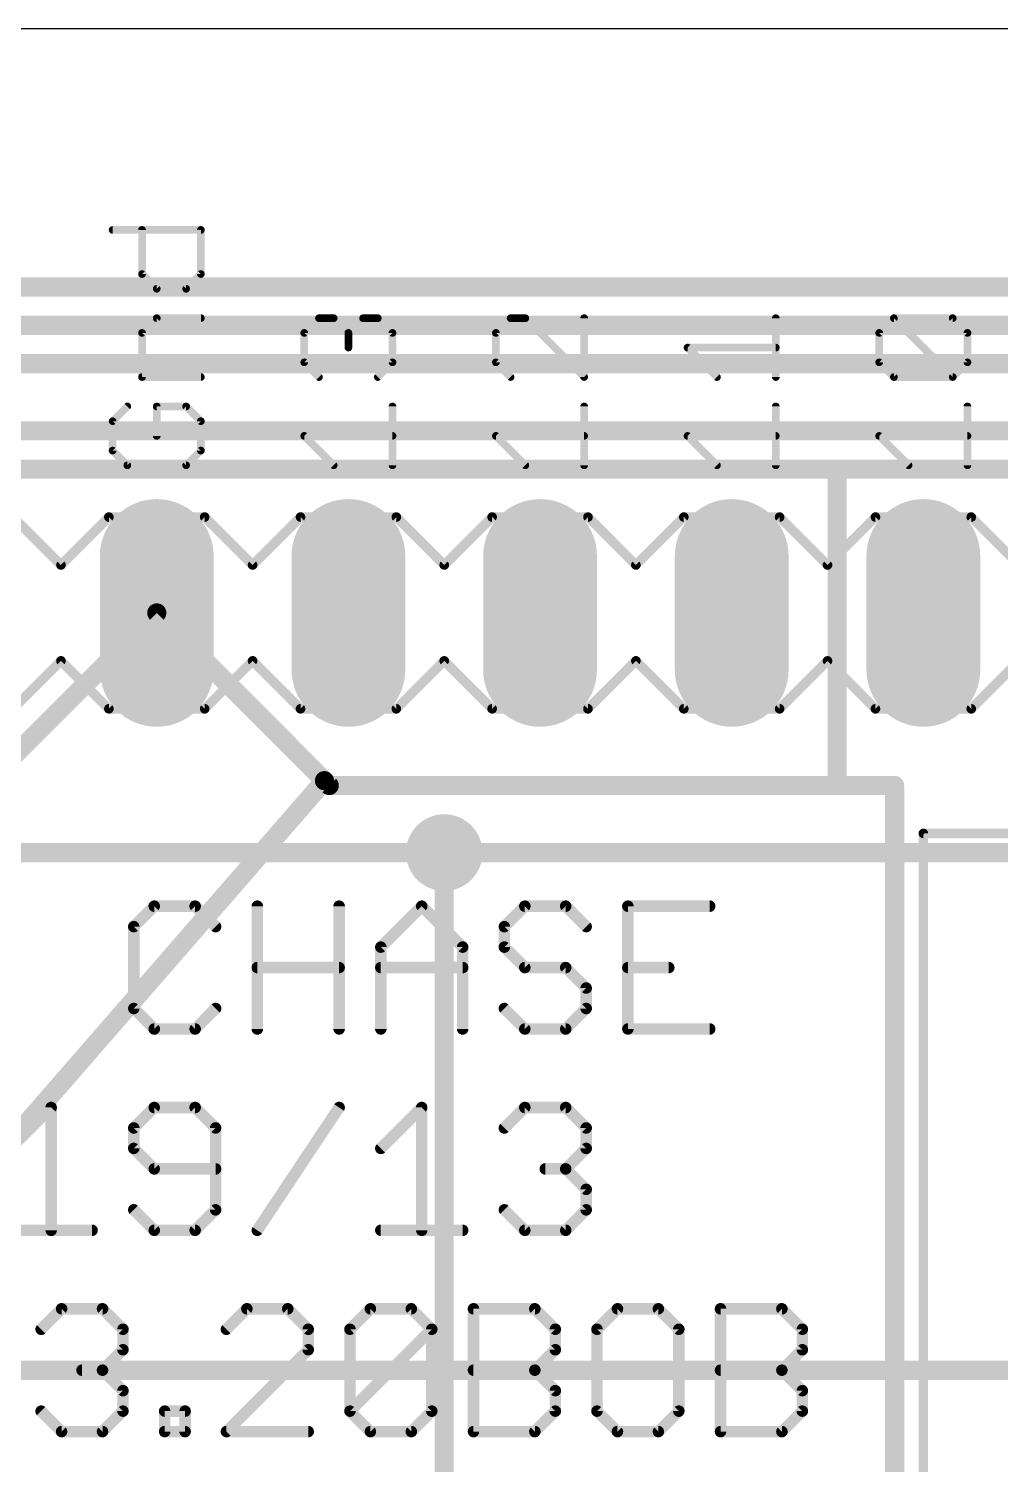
# Model space of a CAD drawing. Extents: x -5 to 102, y -1 to 61.
# Drawn here: x 24.97 to 37.85, y 42.32 to 61.33 of the extents above; entities that cross this region are included whole.
import ezdxf

# ---------------------------------------------------------------- set-up
doc = ezdxf.new("R2010")
doc.units = 0
for name, color, linetype in [('1', 22, 'CONTINUOUS'), ('16', 175, 'CONTINUOUS'), ('17', 82, 'CONTINUOUS'), ('18', 82, 'CONTINUOUS'), ('20', 7, 'CONTINUOUS'), ('21', 253, 'CONTINUOUS'), ('23', 7, 'CONTINUOUS'), ('51', 253, 'CONTINUOUS')]:
    doc.layers.add(name, color=color, linetype=linetype)

# ---------------------------------------------------------------- blocks, each defined once
blk = doc.blocks.new('RECT')
blk.add_solid([(-0.5, -0.5), (0.5, -0.5), (-0.5, 0.5), (0.5, 0.5)])
blk = doc.blocks.new('LONGP100')
at = {"const_width": 1}
blk.add_lwpolyline([(-0.5, 0), (0.5, 0)], dxfattribs=at)
at = {"const_width": 0.5}
for points in [[(-0.5, 0.25, 1), (-0.5, -0.25)], [(0.5, -0.25, 1), (0.5, 0.25)]]:
    blk.add_lwpolyline(points, format="xyb", dxfattribs=at)
blk = doc.blocks.new('ROUNDV')
at = {"const_width": 0.5}
blk.add_lwpolyline([(0, -0.25, 1), (0, 0.25, 1), (0, -0.25)], format="xyb", dxfattribs=at)

msp = doc.modelspace()

# ---------------------------------------------------------------- linework, layer by layer
at = {"layer": '1', "const_width": 0.254}
for points in [[(98.679, 57.912), (13.335, 57.912)], [(98.171, 57.404), (13.589, 57.404)], [(97.663, 56.896), (13.97, 56.896)], [(35.687, 55.499), (64.008, 55.499)], [(35.687, 51.308), (35.687, 55.499)], [(28.8925, 51.3715), (26.67, 53.594)], [(28.8925, 51.3715), (22.098, 43.561)], [(28.956, 51.308), (28.8925, 51.3715)], [(35.687, 51.308), (28.956, 51.308)], [(36.449, 51.308), (35.687, 51.308)], [(36.449, 37.084), (36.449, 51.308)], [(30.48, 50.419), (30.48, 34.798)]]:
    msp.add_lwpolyline(points, dxfattribs=at)
at = {"layer": '1', "const_width": 0.127}
for points in [[(35.687, 55.5625, 1), (35.687, 55.4355)], [(35.7505, 55.499, 1), (35.6235, 55.499)], [(26.7149, 53.6389, 1), (26.6251, 53.5491)], [(28.9374, 51.4164, 1), (28.8476, 51.3266)], [(28.9404, 51.3298, 1), (28.8446, 51.4132)], [(28.8476, 51.3266, 1), (28.9374, 51.4164)], [(28.956, 51.3715, 1), (28.956, 51.2445)], [(28.9111, 51.2631, 1), (29.0009, 51.3529)], [(35.687, 51.3715, 1), (35.687, 51.2445)], [(35.6235, 51.308, 1), (35.7505, 51.308)], [(35.687, 51.2445, 1), (35.687, 51.3715)], [(36.5125, 51.308, 1), (36.3855, 51.308)], [(36.449, 51.2445, 1), (36.449, 51.3715)], [(30.5435, 50.419, 1), (30.4165, 50.419)]]:
    msp.add_lwpolyline(points, format="xyb", dxfattribs=at)
at = {"layer": '16', "const_width": 0.254}
for points in [[(85.09, 56.007), (17.907, 56.007)], [(84.328, 55.499), (20.955, 55.499)], [(26.67, 53.594), (24.384, 51.308)], [(30.48, 50.419), (9.017, 50.419)], [(43.561, 50.419), (30.48, 50.419)], [(40.386, 43.561), (9.017, 43.561)]]:
    msp.add_lwpolyline(points, dxfattribs=at)
at = {"layer": '16', "const_width": 0.127}
for points in [[(26.7149, 53.5491, 1), (26.6251, 53.6389)], [(30.48, 50.4825, 1), (30.48, 50.3555)], [(30.48, 50.3555, 1), (30.48, 50.4825)]]:
    msp.add_lwpolyline(points, format="xyb", dxfattribs=at)
at = {"layer": '20'}
msp.add_line((98.1301, 61.3338), (2.7891, 61.3311), dxfattribs=at)
at = {"layer": '21'}
for points, const_width in [([(26.0848, 58.6682), (27.2542, 58.6682)], 0.1016), ([(26.4746, 58.0835), (26.4746, 58.6682)], 0.1016), ([(27.2542, 58.6682), (27.2542, 58.0835)], 0.1016), ([(26.6695, 57.8886), (26.4746, 58.0835)], 0.1016), ([(27.2542, 58.0835), (27.0593, 57.8886)], 0.1016), ([(27.0593, 57.8886), (26.6695, 57.8886)], 0.1016), ([(26.4746, 57.3039), (26.6695, 57.4988)], 0.1016), ([(26.6695, 57.4988), (27.2542, 57.4988)], 0.1016), ([(28.6248, 57.3039), (28.8197, 57.4988)], 0.1016), ([(28.8197, 57.4988), (29.0146, 57.4988)], 0.1016), ([(29.0146, 57.4988), (29.2095, 57.3039)], 0.1016), ([(29.2095, 57.3039), (29.4044, 57.4988)], 0.1016), ([(29.4044, 57.4988), (29.5993, 57.4988)], 0.1016), ([(29.5993, 57.4988), (29.7942, 57.3039)], 0.1016), ([(31.3597, 57.4988), (31.1648, 57.3039)], 0.1016), ([(31.5546, 57.4988), (31.3597, 57.4988)], 0.1016), ([(32.3342, 56.7192), (31.5546, 57.4988)], 0.1016), ([(32.3342, 57.4988), (32.3342, 56.7192)], 0.1016), ([(34.8742, 56.7192), (34.8742, 57.4988)], 0.1016), ([(36.2448, 57.3039), (36.4397, 57.4988)], 0.1016), ([(36.4397, 57.4988), (37.2193, 57.4988)], 0.1016), ([(37.2193, 56.7192), (36.4397, 57.4988)], 0.1016), ([(37.2193, 57.4988), (37.4142, 57.3039)], 0.1016), ([(26.4746, 56.7192), (26.4746, 57.3039)], 0.1016), ([(28.6248, 56.9141), (28.6248, 57.3039)], 0.1016), ([(29.2095, 57.3039), (29.2095, 57.109)], 0.1016), ([(29.7942, 57.3039), (29.7942, 56.9141)], 0.1016), ([(31.1648, 57.3039), (31.1648, 56.9141)], 0.1016), ([(36.2448, 56.9141), (36.2448, 57.3039)], 0.1016), ([(37.4142, 57.3039), (37.4142, 56.9141)], 0.1016), ([(34.0946, 56.7192), (33.7048, 57.109)], 0.1016), ([(33.7048, 57.109), (34.8742, 57.109)], 0.1016), ([(28.8197, 56.7192), (28.6248, 56.9141)], 0.1016), ([(29.7942, 56.9141), (29.5993, 56.7192)], 0.1016), ([(31.1648, 56.9141), (31.3597, 56.7192)], 0.1016), ([(36.4397, 56.7192), (36.2448, 56.9141)], 0.1016), ([(37.4142, 56.9141), (37.2193, 56.7192)], 0.1016), ([(27.2542, 56.7192), (26.4746, 56.7192)], 0.1016), ([(37.2193, 56.7192), (36.4397, 56.7192)], 0.1016), ([(26.2797, 56.3294), (26.0848, 56.1345)], 0.1016), ([(27.0593, 56.3294), (26.6695, 56.3294)], 0.1016), ([(26.6695, 56.3294), (26.6695, 55.9396)], 0.1016), ([(27.2542, 56.1345), (27.0593, 56.3294)], 0.1016), ([(29.7942, 55.5498), (29.7942, 56.3294)], 0.1016), ([(32.3342, 55.5498), (32.3342, 56.3294)], 0.1016), ([(34.8742, 55.5498), (34.8742, 56.3294)], 0.1016), ([(37.4142, 55.5498), (37.4142, 56.3294)], 0.1016), ([(26.0848, 56.1345), (26.0848, 55.7447)], 0.1016), ([(27.2542, 55.7447), (27.2542, 56.1345)], 0.1016), ([(29.0146, 55.5498), (28.6248, 55.9396)], 0.1016), ([(28.6248, 55.9396), (29.7942, 55.9396)], 0.1016), ([(31.5546, 55.5498), (31.1648, 55.9396)], 0.1016), ([(31.1648, 55.9396), (32.3342, 55.9396)], 0.1016), ([(34.0946, 55.5498), (33.7048, 55.9396)], 0.1016), ([(33.7048, 55.9396), (34.8742, 55.9396)], 0.1016), ([(36.6346, 55.5498), (36.2448, 55.9396)], 0.1016), ([(36.2448, 55.9396), (37.4142, 55.9396)], 0.1016), ([(26.0848, 55.7447), (26.2797, 55.5498)], 0.1016), ([(27.0593, 55.5498), (27.2542, 55.7447)], 0.1016), ([(26.2797, 55.5498), (27.0593, 55.5498)], 0.1016), ([(24.765, 54.864), (25.4, 54.229)], 0.127), ([(25.4, 54.229), (26.035, 54.864)], 0.127), ([(26.035, 54.864), (27.305, 54.864)], 0.127), ([(27.305, 54.864), (27.94, 54.229)], 0.127), ([(27.94, 54.229), (28.575, 54.864)], 0.127), ([(28.575, 54.864), (29.845, 54.864)], 0.127), ([(29.845, 54.864), (30.48, 54.229)], 0.127), ([(30.48, 54.229), (31.115, 54.864)], 0.127), ([(31.115, 54.864), (32.385, 54.864)], 0.127), ([(32.385, 54.864), (33.02, 54.229)], 0.127), ([(33.02, 54.229), (33.655, 54.864)], 0.127), ([(33.655, 54.864), (34.925, 54.864)], 0.127), ([(34.925, 54.864), (35.56, 54.229)], 0.127), ([(35.56, 54.229), (36.195, 54.864)], 0.127), ([(36.195, 54.864), (37.465, 54.864)], 0.127), ([(37.465, 54.864), (38.1, 54.229)], 0.127), ([(25.4, 52.959), (24.765, 52.324)], 0.127), ([(26.035, 52.324), (25.4, 52.959)], 0.127), ([(27.94, 52.959), (27.305, 52.324)], 0.127), ([(28.575, 52.324), (27.94, 52.959)], 0.127), ([(30.48, 52.959), (29.845, 52.324)], 0.127), ([(31.115, 52.324), (30.48, 52.959)], 0.127), ([(33.02, 52.959), (32.385, 52.324)], 0.127), ([(33.655, 52.324), (33.02, 52.959)], 0.127), ([(35.56, 52.959), (34.925, 52.324)], 0.127), ([(36.195, 52.324), (35.56, 52.959)], 0.127), ([(38.1, 52.959), (37.465, 52.324)], 0.127), ([(27.305, 52.324), (26.035, 52.324)], 0.127), ([(29.845, 52.324), (28.575, 52.324)], 0.127), ([(32.385, 52.324), (31.115, 52.324)], 0.127), ([(34.925, 52.324), (33.655, 52.324)], 0.127), ([(37.465, 52.324), (36.195, 52.324)], 0.127), ([(26.6363, 49.7092), (26.3652, 49.438)], 0.1524), ([(27.1787, 49.7092), (26.6363, 49.7092)], 0.1524), ([(27.4498, 49.438), (27.1787, 49.7092)], 0.1524), ([(28.0023, 48.0822), (28.0023, 49.7092)], 0.1524), ([(29.087, 49.7092), (29.087, 48.0822)], 0.1524), ([(29.6395, 49.1669), (30.1818, 49.7092)], 0.1524), ([(30.1818, 49.7092), (30.7242, 49.1669)], 0.1524), ([(31.5478, 49.7092), (31.2767, 49.438)], 0.1524), ([(32.0901, 49.7092), (31.5478, 49.7092)], 0.1524), ([(32.3613, 49.438), (32.0901, 49.7092)], 0.1524), ([(33.9985, 49.7092), (32.9138, 49.7092)], 0.1524), ([(32.9138, 49.7092), (32.9138, 48.0822)], 0.1524), ([(26.3652, 49.438), (26.3652, 48.3534)], 0.1524), ([(31.2767, 49.438), (31.2767, 49.1669)], 0.1524), ([(29.6395, 48.0822), (29.6395, 49.1669)], 0.1524), ([(30.7242, 49.1669), (30.7242, 48.0822)], 0.1524), ([(31.2767, 49.1669), (31.5478, 48.8957)], 0.1524), ([(28.0023, 48.8957), (29.087, 48.8957)], 0.1524), ([(29.6395, 48.8957), (30.7242, 48.8957)], 0.1524), ([(31.5478, 48.8957), (32.0901, 48.8957)], 0.1524), ([(32.0901, 48.8957), (32.3613, 48.6245)], 0.1524), ([(32.9138, 48.8957), (33.4561, 48.8957)], 0.1524), ([(32.3613, 48.6245), (32.3613, 48.3534)], 0.1524), ([(26.3652, 48.3534), (26.6363, 48.0822)], 0.1524), ([(27.1787, 48.0822), (27.4498, 48.3534)], 0.1524), ([(31.5478, 48.0822), (31.2767, 48.3534)], 0.1524), ([(32.3613, 48.3534), (32.0901, 48.0822)], 0.1524), ([(26.6363, 48.0822), (27.1787, 48.0822)], 0.1524), ([(32.0901, 48.0822), (31.5478, 48.0822)], 0.1524), ([(32.9138, 48.0822), (33.9985, 48.0822)], 0.1524), ([(24.728, 46.4999), (25.2704, 47.0422)], 0.1524), ([(25.2704, 47.0422), (25.2704, 45.4152)], 0.1524), ([(26.6364, 47.0422), (26.3652, 46.771)], 0.1524), ([(27.1787, 47.0422), (26.6364, 47.0422)], 0.1524), ([(27.4498, 46.771), (27.1787, 47.0422)], 0.1524), ([(28.0023, 45.4152), (29.087, 47.0422)], 0.1524), ([(29.6395, 46.4999), (30.1818, 47.0422)], 0.1524), ([(30.1818, 47.0422), (30.1818, 45.4152)], 0.1524), ([(31.2767, 46.771), (31.5478, 47.0422)], 0.1524), ([(31.5478, 47.0422), (32.0902, 47.0422)], 0.1524), ([(32.0902, 47.0422), (32.3613, 46.771)], 0.1524), ([(26.3652, 46.771), (26.3652, 46.4999)], 0.1524), ([(27.4498, 45.6864), (27.4498, 46.771)], 0.1524), ([(32.3613, 46.771), (32.3613, 46.4999)], 0.1524), ([(26.3652, 46.4999), (26.6364, 46.2287)], 0.1524), ([(32.3613, 46.4999), (32.0902, 46.2287)], 0.1524), ([(26.6364, 46.2287), (27.4498, 46.2287)], 0.1524), ([(32.0902, 46.2287), (31.819, 46.2287)], 0.1524), ([(32.0902, 46.2287), (32.3613, 45.9575)], 0.1524), ([(32.3613, 45.9575), (32.3613, 45.6864)], 0.1524), ([(26.3652, 45.6864), (26.6364, 45.4152)], 0.1524), ([(27.1787, 45.4152), (27.4498, 45.6864)], 0.1524), ([(31.5478, 45.4152), (31.2767, 45.6864)], 0.1524), ([(32.3613, 45.6864), (32.0902, 45.4152)], 0.1524), ([(24.728, 45.4152), (25.8127, 45.4152)], 0.1524), ([(26.6364, 45.4152), (27.1787, 45.4152)], 0.1524), ([(29.6395, 45.4152), (30.7242, 45.4152)], 0.1524), ([(32.0902, 45.4152), (31.5478, 45.4152)], 0.1524), ([(25.1373, 44.104), (25.4085, 44.3752)], 0.1524), ([(25.4085, 44.3752), (25.9508, 44.3752)], 0.1524), ([(25.9508, 44.3752), (26.222, 44.104)], 0.1524), ([(27.8642, 44.3752), (27.593, 44.104)], 0.1524), ([(28.4065, 44.3752), (27.8642, 44.3752)], 0.1524), ([(28.6777, 44.104), (28.4065, 44.3752)], 0.1524), ([(29.2302, 44.104), (29.5014, 44.3752)], 0.1524), ([(29.5014, 44.3752), (30.0437, 44.3752)], 0.1524), ([(30.0437, 44.3752), (30.3149, 44.104)], 0.1524), ([(30.8674, 42.7482), (30.8674, 44.3752)], 0.1524), ([(30.8674, 44.3752), (31.6809, 44.3752)], 0.1524), ([(31.6809, 44.3752), (31.952, 44.104)], 0.1524), ([(32.7757, 44.3752), (32.5045, 44.104)], 0.1524), ([(33.318, 44.3752), (32.7757, 44.3752)], 0.1524), ([(33.5892, 44.104), (33.318, 44.3752)], 0.1524), ([(34.1417, 42.7482), (34.1417, 44.3752)], 0.1524), ([(34.1417, 44.3752), (34.9552, 44.3752)], 0.1524), ([(34.9552, 44.3752), (35.2263, 44.104)], 0.1524), ([(26.222, 44.104), (26.222, 43.8329)], 0.1524), ([(28.6777, 43.8329), (28.6777, 44.104)], 0.1524), ([(29.2302, 43.0194), (29.2302, 44.104)], 0.1524), ([(29.2302, 43.0194), (30.3149, 44.104)], 0.1524), ([(30.3149, 44.104), (30.3149, 43.0194)], 0.1524), ([(31.952, 44.104), (31.952, 43.8329)], 0.1524), ([(32.5045, 44.104), (32.5045, 43.0194)], 0.1524), ([(33.5892, 43.0194), (33.5892, 44.104)], 0.1524), ([(35.2263, 44.104), (35.2263, 43.8329)], 0.1524), ([(26.222, 43.8329), (25.9508, 43.5617)], 0.1524), ([(27.593, 42.7482), (28.6777, 43.8329)], 0.1524), ([(31.952, 43.8329), (31.6809, 43.5617)], 0.1524), ([(35.2263, 43.8329), (34.9552, 43.5617)], 0.1524), ([(25.9508, 43.5617), (25.6796, 43.5617)], 0.1524), ([(25.9508, 43.5617), (26.222, 43.2905)], 0.1524), ([(30.8674, 43.5617), (31.6809, 43.5617)], 0.1524), ([(31.6809, 43.5617), (31.952, 43.2905)], 0.1524), ([(34.1417, 43.5617), (34.9552, 43.5617)], 0.1524), ([(34.9552, 43.5617), (35.2263, 43.2905)], 0.1524), ([(26.222, 43.2905), (26.222, 43.0194)], 0.1524), ([(31.952, 43.2905), (31.952, 43.0194)], 0.1524), ([(35.2263, 43.2905), (35.2263, 43.0194)], 0.1524), ([(25.4085, 42.7482), (25.1373, 43.0194)], 0.1524), ([(26.222, 43.0194), (25.9508, 42.7482)], 0.1524), ([(26.7745, 42.7482), (26.7745, 43.0194)], 0.1524), ([(26.7745, 43.0194), (27.0456, 43.0194)], 0.1524), ([(27.0456, 43.0194), (27.0456, 42.7482)], 0.1524), ([(29.5014, 42.7482), (29.2302, 43.0194)], 0.1524), ([(30.3149, 43.0194), (30.0437, 42.7482)], 0.1524), ([(31.952, 43.0194), (31.6809, 42.7482)], 0.1524), ([(32.5045, 43.0194), (32.7757, 42.7482)], 0.1524), ([(33.318, 42.7482), (33.5892, 43.0194)], 0.1524), ([(35.2263, 43.0194), (34.9552, 42.7482)], 0.1524), ([(25.9508, 42.7482), (25.4085, 42.7482)], 0.1524), ([(27.0456, 42.7482), (26.7745, 42.7482)], 0.1524), ([(28.6777, 42.7482), (27.593, 42.7482)], 0.1524), ([(30.0437, 42.7482), (29.5014, 42.7482)], 0.1524), ([(31.6809, 42.7482), (30.8674, 42.7482)], 0.1524), ([(32.7757, 42.7482), (33.318, 42.7482)], 0.1524), ([(34.9552, 42.7482), (34.1417, 42.7482)], 0.1524)]:
    msp.add_lwpolyline(points, dxfattribs=dict(at, const_width=const_width))
for points, const_width in [([(26.0848, 58.6936, 1), (26.0848, 58.6428)], 0.0508), ([(26.5, 58.6682, 1), (26.4492, 58.6682)], 0.0508), ([(27.2796, 58.6682, 1), (27.2288, 58.6682)], 0.0508), ([(27.2542, 58.6428, 1), (27.2542, 58.6936)], 0.0508), ([(26.4926, 58.1015, 1), (26.4566, 58.0655)], 0.0508), ([(26.4492, 58.0835, 1), (26.5, 58.0835)], 0.0508), ([(27.2288, 58.0835, 1), (27.2796, 58.0835)], 0.0508), ([(27.2722, 58.0655, 1), (27.2362, 58.1015)], 0.0508), ([(26.6695, 57.914, 1), (26.6695, 57.8632)], 0.0508), ([(26.6515, 57.8706, 1), (26.6875, 57.9066)], 0.0508), ([(27.0413, 57.9066, 1), (27.0773, 57.8706)], 0.0508), ([(27.0593, 57.8632, 1), (27.0593, 57.914)], 0.0508), ([(26.6695, 57.5242, 1), (26.6695, 57.4734)], 0.0508), ([(26.6875, 57.4808, 1), (26.6515, 57.5168)], 0.0508), ([(27.2542, 57.4734, 1), (27.2542, 57.5242)], 0.0508), ([(28.8197, 57.5242, 1), (28.8197, 57.4734)], 0.0508), ([(28.8377, 57.4808, 1), (28.8017, 57.5168)], 0.0508), ([(29.0326, 57.5168, 1), (28.9966, 57.4808)], 0.0508), ([(29.0146, 57.4734, 1), (29.0146, 57.5242)], 0.0508), ([(29.4044, 57.5242, 1), (29.4044, 57.4734)], 0.0508), ([(29.4224, 57.4808, 1), (29.3864, 57.5168)], 0.0508), ([(29.6173, 57.5168, 1), (29.5813, 57.4808)], 0.0508), ([(29.5993, 57.4734, 1), (29.5993, 57.5242)], 0.0508), ([(31.3597, 57.5242, 1), (31.3597, 57.4734)], 0.0508), ([(31.3777, 57.4808, 1), (31.3417, 57.5168)], 0.0508), ([(31.5726, 57.5168, 1), (31.5366, 57.4808)], 0.0508), ([(31.5546, 57.4734, 1), (31.5546, 57.5242)], 0.0508), ([(32.3596, 57.4988, 1), (32.3088, 57.4988)], 0.0508), ([(34.8996, 57.4988, 1), (34.8488, 57.4988)], 0.0508), ([(36.4577, 57.5168, 1), (36.4217, 57.4808)], 0.0508), ([(36.4397, 57.5242, 1), (36.4397, 57.4734)], 0.0508), ([(36.4577, 57.4808, 1), (36.4217, 57.5168)], 0.0508), ([(37.2373, 57.5168, 1), (37.2013, 57.4808)], 0.0508), ([(37.2193, 57.4734, 1), (37.2193, 57.5242)], 0.0508), ([(26.4566, 57.3219, 1), (26.4926, 57.2859)], 0.0508), ([(26.5, 57.3039, 1), (26.4492, 57.3039)], 0.0508), ([(28.6068, 57.3219, 1), (28.6428, 57.2859)], 0.0508), ([(28.6502, 57.3039, 1), (28.5994, 57.3039)], 0.0508), ([(29.1915, 57.3219, 1), (29.2275, 57.2859)], 0.0508), ([(29.2349, 57.3039, 1), (29.1841, 57.3039)], 0.0508), ([(29.1915, 57.2859, 1), (29.2275, 57.3219)], 0.0508), ([(29.8196, 57.3039, 1), (29.7688, 57.3039)], 0.0508), ([(29.7762, 57.2859, 1), (29.8122, 57.3219)], 0.0508), ([(31.1468, 57.3219, 1), (31.1828, 57.2859)], 0.0508), ([(31.1902, 57.3039, 1), (31.1394, 57.3039)], 0.0508), ([(36.2268, 57.3219, 1), (36.2628, 57.2859)], 0.0508), ([(36.2702, 57.3039, 1), (36.2194, 57.3039)], 0.0508), ([(37.4396, 57.3039, 1), (37.3888, 57.3039)], 0.0508), ([(37.3962, 57.2859, 1), (37.4322, 57.3219)], 0.0508), ([(29.1841, 57.109, 1), (29.2349, 57.109)], 0.0508), ([(33.7228, 57.127, 1), (33.6868, 57.091)], 0.0508), ([(33.7048, 57.1344, 1), (33.7048, 57.0836)], 0.0508), ([(34.8742, 57.0836, 1), (34.8742, 57.1344)], 0.0508), ([(28.6428, 56.9321, 1), (28.6068, 56.8961)], 0.0508), ([(28.5994, 56.9141, 1), (28.6502, 56.9141)], 0.0508), ([(29.7688, 56.9141, 1), (29.8196, 56.9141)], 0.0508), ([(29.8122, 56.8961, 1), (29.7762, 56.9321)], 0.0508), ([(31.1828, 56.9321, 1), (31.1468, 56.8961)], 0.0508), ([(31.1394, 56.9141, 1), (31.1902, 56.9141)], 0.0508), ([(36.2628, 56.9321, 1), (36.2268, 56.8961)], 0.0508), ([(36.2194, 56.9141, 1), (36.2702, 56.9141)], 0.0508), ([(37.3888, 56.9141, 1), (37.4396, 56.9141)], 0.0508), ([(37.4322, 56.8961, 1), (37.3962, 56.9321)], 0.0508), ([(26.4746, 56.7446, 1), (26.4746, 56.6938)], 0.0508), ([(26.4492, 56.7192, 1), (26.5, 56.7192)], 0.0508), ([(27.2542, 56.6938, 1), (27.2542, 56.7446)], 0.0508), ([(28.8017, 56.7012, 1), (28.8377, 56.7372)], 0.0508), ([(29.5813, 56.7372, 1), (29.6173, 56.7012)], 0.0508), ([(31.3417, 56.7012, 1), (31.3777, 56.7372)], 0.0508), ([(32.3088, 56.7192, 1), (32.3596, 56.7192)], 0.0508), ([(32.3162, 56.7012, 1), (32.3522, 56.7372)], 0.0508), ([(34.0766, 56.7012, 1), (34.1126, 56.7372)], 0.0508), ([(34.8488, 56.7192, 1), (34.8996, 56.7192)], 0.0508), ([(36.4397, 56.7446, 1), (36.4397, 56.6938)], 0.0508), ([(36.4217, 56.7012, 1), (36.4577, 56.7372)], 0.0508), ([(37.2013, 56.7372, 1), (37.2373, 56.7012)], 0.0508), ([(37.2013, 56.7012, 1), (37.2373, 56.7372)], 0.0508), ([(37.2193, 56.6938, 1), (37.2193, 56.7446)], 0.0508), ([(26.2977, 56.3114, 1), (26.2617, 56.3474)], 0.0508), ([(26.6695, 56.3548, 1), (26.6695, 56.304)], 0.0508), ([(26.6949, 56.3294, 1), (26.6441, 56.3294)], 0.0508), ([(27.0773, 56.3474, 1), (27.0413, 56.3114)], 0.0508), ([(27.0593, 56.304, 1), (27.0593, 56.3548)], 0.0508), ([(29.8196, 56.3294, 1), (29.7688, 56.3294)], 0.0508), ([(32.3596, 56.3294, 1), (32.3088, 56.3294)], 0.0508), ([(34.8996, 56.3294, 1), (34.8488, 56.3294)], 0.0508), ([(37.4396, 56.3294, 1), (37.3888, 56.3294)], 0.0508), ([(26.0668, 56.1525, 1), (26.1028, 56.1165)], 0.0508), ([(26.1102, 56.1345, 1), (26.0594, 56.1345)], 0.0508), ([(27.2796, 56.1345, 1), (27.2288, 56.1345)], 0.0508), ([(27.2362, 56.1165, 1), (27.2722, 56.1525)], 0.0508), ([(26.6441, 55.9396, 1), (26.6949, 55.9396)], 0.0508), ([(28.6428, 55.9576, 1), (28.6068, 55.9216)], 0.0508), ([(28.6248, 55.965, 1), (28.6248, 55.9142)], 0.0508), ([(29.7942, 55.9142, 1), (29.7942, 55.965)], 0.0508), ([(31.1828, 55.9576, 1), (31.1468, 55.9216)], 0.0508), ([(31.1648, 55.965, 1), (31.1648, 55.9142)], 0.0508), ([(32.3342, 55.9142, 1), (32.3342, 55.965)], 0.0508), ([(33.7228, 55.9576, 1), (33.6868, 55.9216)], 0.0508), ([(33.7048, 55.965, 1), (33.7048, 55.9142)], 0.0508), ([(34.8742, 55.9142, 1), (34.8742, 55.965)], 0.0508), ([(36.2628, 55.9576, 1), (36.2268, 55.9216)], 0.0508), ([(36.2448, 55.965, 1), (36.2448, 55.9142)], 0.0508), ([(37.4142, 55.9142, 1), (37.4142, 55.965)], 0.0508), ([(26.1028, 55.7627, 1), (26.0668, 55.7267)], 0.0508), ([(26.0594, 55.7447, 1), (26.1102, 55.7447)], 0.0508), ([(27.2288, 55.7447, 1), (27.2796, 55.7447)], 0.0508), ([(27.2722, 55.7267, 1), (27.2362, 55.7627)], 0.0508), ([(26.2797, 55.5752, 1), (26.2797, 55.5244)], 0.0508), ([(26.2617, 55.5318, 1), (26.2977, 55.5678)], 0.0508), ([(27.0413, 55.5678, 1), (27.0773, 55.5318)], 0.0508), ([(27.0593, 55.5244, 1), (27.0593, 55.5752)], 0.0508), ([(28.9966, 55.5318, 1), (29.0326, 55.5678)], 0.0508), ([(29.7688, 55.5498, 1), (29.8196, 55.5498)], 0.0508), ([(31.5366, 55.5318, 1), (31.5726, 55.5678)], 0.0508), ([(32.3088, 55.5498, 1), (32.3596, 55.5498)], 0.0508), ([(34.0766, 55.5318, 1), (34.1126, 55.5678)], 0.0508), ([(34.8488, 55.5498, 1), (34.8996, 55.5498)], 0.0508), ([(36.6166, 55.5318, 1), (36.6526, 55.5678)], 0.0508), ([(37.3888, 55.5498, 1), (37.4396, 55.5498)], 0.0508), ([(26.035, 54.8958, 1), (26.035, 54.8323)], 0.0635), ([(26.0575, 54.8415, 1), (26.0125, 54.8865)], 0.0635), ([(27.3275, 54.8865, 1), (27.2825, 54.8415)], 0.0635), ([(27.305, 54.8323, 1), (27.305, 54.8958)], 0.0635), ([(28.575, 54.8958, 1), (28.575, 54.8323)], 0.0635), ([(28.5975, 54.8415, 1), (28.5525, 54.8865)], 0.0635), ([(29.8675, 54.8865, 1), (29.8225, 54.8415)], 0.0635), ([(29.845, 54.8323, 1), (29.845, 54.8958)], 0.0635), ([(31.115, 54.8958, 1), (31.115, 54.8323)], 0.0635), ([(31.1375, 54.8415, 1), (31.0925, 54.8865)], 0.0635), ([(32.4075, 54.8865, 1), (32.3625, 54.8415)], 0.0635), ([(32.385, 54.8323, 1), (32.385, 54.8958)], 0.0635), ([(33.655, 54.8958, 1), (33.655, 54.8323)], 0.0635), ([(33.6775, 54.8415, 1), (33.6325, 54.8865)], 0.0635), ([(34.9475, 54.8865, 1), (34.9025, 54.8415)], 0.0635), ([(34.925, 54.8323, 1), (34.925, 54.8958)], 0.0635), ([(36.195, 54.8958, 1), (36.195, 54.8323)], 0.0635), ([(36.2175, 54.8415, 1), (36.1725, 54.8865)], 0.0635), ([(37.4875, 54.8865, 1), (37.4425, 54.8415)], 0.0635), ([(37.465, 54.8323, 1), (37.465, 54.8958)], 0.0635), ([(25.3775, 54.2515, 1), (25.4225, 54.2065)], 0.0635), ([(25.3775, 54.2065, 1), (25.4225, 54.2515)], 0.0635), ([(27.9175, 54.2515, 1), (27.9625, 54.2065)], 0.0635), ([(27.9175, 54.2065, 1), (27.9625, 54.2515)], 0.0635), ([(30.4575, 54.2515, 1), (30.5025, 54.2065)], 0.0635), ([(30.4575, 54.2065, 1), (30.5025, 54.2515)], 0.0635), ([(32.9975, 54.2515, 1), (33.0425, 54.2065)], 0.0635), ([(32.9975, 54.2065, 1), (33.0425, 54.2515)], 0.0635), ([(35.5375, 54.2515, 1), (35.5825, 54.2065)], 0.0635), ([(35.5375, 54.2065, 1), (35.5825, 54.2515)], 0.0635), ([(25.4225, 52.9815, 1), (25.3775, 52.9365)], 0.0635), ([(25.4225, 52.9365, 1), (25.3775, 52.9815)], 0.0635), ([(27.9625, 52.9815, 1), (27.9175, 52.9365)], 0.0635), ([(27.9625, 52.9365, 1), (27.9175, 52.9815)], 0.0635), ([(30.5025, 52.9815, 1), (30.4575, 52.9365)], 0.0635), ([(30.5025, 52.9365, 1), (30.4575, 52.9815)], 0.0635), ([(33.0425, 52.9815, 1), (32.9975, 52.9365)], 0.0635), ([(33.0425, 52.9365, 1), (32.9975, 52.9815)], 0.0635), ([(35.5825, 52.9815, 1), (35.5375, 52.9365)], 0.0635), ([(35.5825, 52.9365, 1), (35.5375, 52.9815)], 0.0635), ([(26.035, 52.3558, 1), (26.035, 52.2923)], 0.0635), ([(26.0125, 52.3015, 1), (26.0575, 52.3465)], 0.0635), ([(27.2825, 52.3465, 1), (27.3275, 52.3015)], 0.0635), ([(27.305, 52.2923, 1), (27.305, 52.3558)], 0.0635), ([(28.575, 52.3558, 1), (28.575, 52.2923)], 0.0635), ([(28.5525, 52.3015, 1), (28.5975, 52.3465)], 0.0635), ([(29.8225, 52.3465, 1), (29.8675, 52.3015)], 0.0635), ([(29.845, 52.2923, 1), (29.845, 52.3558)], 0.0635), ([(31.115, 52.3558, 1), (31.115, 52.2923)], 0.0635), ([(31.0925, 52.3015, 1), (31.1375, 52.3465)], 0.0635), ([(32.3625, 52.3465, 1), (32.4075, 52.3015)], 0.0635), ([(32.385, 52.2923, 1), (32.385, 52.3558)], 0.0635), ([(33.655, 52.3558, 1), (33.655, 52.2923)], 0.0635), ([(33.6325, 52.3015, 1), (33.6775, 52.3465)], 0.0635), ([(34.9025, 52.3465, 1), (34.9475, 52.3015)], 0.0635), ([(34.925, 52.2923, 1), (34.925, 52.3558)], 0.0635), ([(36.195, 52.3558, 1), (36.195, 52.2923)], 0.0635), ([(36.1725, 52.3015, 1), (36.2175, 52.3465)], 0.0635), ([(37.4425, 52.3465, 1), (37.4875, 52.3015)], 0.0635), ([(37.465, 52.2923, 1), (37.465, 52.3558)], 0.0635), ([(26.6363, 49.7473, 1), (26.6363, 49.6711)], 0.0762), ([(26.6633, 49.6822, 1), (26.6094, 49.7361)], 0.0762), ([(27.2056, 49.7361, 1), (27.1517, 49.6822)], 0.0762), ([(27.1787, 49.6711, 1), (27.1787, 49.7473)], 0.0762), ([(28.0404, 49.7092, 1), (27.9642, 49.7092)], 0.0762), ([(29.1251, 49.7092, 1), (29.0489, 49.7092)], 0.0762), ([(30.2088, 49.7361, 1), (30.1549, 49.6822)], 0.0762), ([(30.2088, 49.6822, 1), (30.1549, 49.7361)], 0.0762), ([(31.5478, 49.7473, 1), (31.5478, 49.6711)], 0.0762), ([(31.5748, 49.6822, 1), (31.5209, 49.7361)], 0.0762), ([(32.1171, 49.7361, 1), (32.0632, 49.6822)], 0.0762), ([(32.0901, 49.6711, 1), (32.0901, 49.7473)], 0.0762), ([(32.9138, 49.7473, 1), (32.9138, 49.6711)], 0.0762), ([(32.9519, 49.7092, 1), (32.8757, 49.7092)], 0.0762), ([(33.9985, 49.6711, 1), (33.9985, 49.7473)], 0.0762), ([(26.3382, 49.465, 1), (26.3921, 49.4111)], 0.0762), ([(26.4033, 49.438, 1), (26.3271, 49.438)], 0.0762), ([(27.4229, 49.4111, 1), (27.4768, 49.465)], 0.0762), ([(31.2497, 49.465, 1), (31.3036, 49.4111)], 0.0762), ([(31.3148, 49.438, 1), (31.2386, 49.438)], 0.0762), ([(32.3344, 49.4111, 1), (32.3883, 49.465)], 0.0762), ([(29.6776, 49.1669, 1), (29.6014, 49.1669)], 0.0762), ([(29.6126, 49.1938, 1), (29.6664, 49.1399)], 0.0762), ([(30.7623, 49.1669, 1), (30.6861, 49.1669)], 0.0762), ([(30.6972, 49.1399, 1), (30.7511, 49.1938)], 0.0762), ([(31.3036, 49.1938, 1), (31.2497, 49.1399)], 0.0762), ([(31.2386, 49.1669, 1), (31.3148, 49.1669)], 0.0762), ([(28.0023, 48.9338, 1), (28.0023, 48.8576)], 0.0762), ([(29.087, 48.8576, 1), (29.087, 48.9338)], 0.0762), ([(29.6395, 48.9338, 1), (29.6395, 48.8576)], 0.0762), ([(30.7242, 48.8576, 1), (30.7242, 48.9338)], 0.0762), ([(31.5478, 48.9338, 1), (31.5478, 48.8576)], 0.0762), ([(31.5209, 48.8688, 1), (31.5748, 48.9226)], 0.0762), ([(32.1171, 48.9226, 1), (32.0632, 48.8688)], 0.0762), ([(32.0901, 48.8576, 1), (32.0901, 48.9338)], 0.0762), ([(32.9138, 48.9338, 1), (32.9138, 48.8576)], 0.0762), ([(33.4561, 48.8576, 1), (33.4561, 48.9338)], 0.0762), ([(32.3994, 48.6245, 1), (32.3232, 48.6245)], 0.0762), ([(32.3344, 48.5976, 1), (32.3883, 48.6515)], 0.0762), ([(26.3921, 48.3803, 1), (26.3382, 48.3264)], 0.0762), ([(26.3271, 48.3534, 1), (26.4033, 48.3534)], 0.0762), ([(27.4768, 48.3264, 1), (27.4229, 48.3803)], 0.0762), ([(31.3036, 48.3803, 1), (31.2497, 48.3264)], 0.0762), ([(32.3232, 48.3534, 1), (32.3994, 48.3534)], 0.0762), ([(32.3883, 48.3264, 1), (32.3344, 48.3803)], 0.0762), ([(26.6363, 48.1203, 1), (26.6363, 48.0441)], 0.0762), ([(26.6094, 48.0553, 1), (26.6633, 48.1091)], 0.0762), ([(27.1517, 48.1091, 1), (27.2056, 48.0553)], 0.0762), ([(27.1787, 48.0441, 1), (27.1787, 48.1203)], 0.0762), ([(27.9642, 48.0822, 1), (28.0404, 48.0822)], 0.0762), ([(29.0489, 48.0822, 1), (29.1251, 48.0822)], 0.0762), ([(29.6014, 48.0822, 1), (29.6776, 48.0822)], 0.0762), ([(30.6861, 48.0822, 1), (30.7623, 48.0822)], 0.0762), ([(31.5478, 48.1203, 1), (31.5478, 48.0441)], 0.0762), ([(31.5209, 48.0553, 1), (31.5748, 48.1091)], 0.0762), ([(32.0632, 48.1091, 1), (32.1171, 48.0553)], 0.0762), ([(32.0901, 48.0441, 1), (32.0901, 48.1203)], 0.0762), ([(32.9138, 48.1203, 1), (32.9138, 48.0441)], 0.0762), ([(32.8757, 48.0822, 1), (32.9519, 48.0822)], 0.0762), ([(33.9985, 48.0441, 1), (33.9985, 48.1203)], 0.0762), ([(25.3085, 47.0422, 1), (25.2323, 47.0422)], 0.0762), ([(25.2973, 47.0152, 1), (25.2434, 47.0691)], 0.0762), ([(26.6364, 47.0803, 1), (26.6364, 47.0041)], 0.0762), ([(26.6633, 47.0152, 1), (26.6094, 47.0691)], 0.0762), ([(27.2056, 47.0691, 1), (27.1517, 47.0152)], 0.0762), ([(27.1787, 47.0041, 1), (27.1787, 47.0803)], 0.0762), ([(29.1187, 47.0211, 1), (29.0553, 47.0633)], 0.0762), ([(30.2199, 47.0422, 1), (30.1437, 47.0422)], 0.0762), ([(30.2088, 47.0152, 1), (30.1549, 47.0691)], 0.0762), ([(31.5478, 47.0803, 1), (31.5478, 47.0041)], 0.0762), ([(31.5748, 47.0152, 1), (31.5209, 47.0691)], 0.0762), ([(32.1171, 47.0691, 1), (32.0632, 47.0152)], 0.0762), ([(32.0902, 47.0041, 1), (32.0902, 47.0803)], 0.0762), ([(26.3382, 46.798, 1), (26.3921, 46.7441)], 0.0762), ([(26.4033, 46.771, 1), (26.3271, 46.771)], 0.0762), ([(27.4879, 46.771, 1), (27.4117, 46.771)], 0.0762), ([(27.4229, 46.7441, 1), (27.4768, 46.798)], 0.0762), ([(31.2497, 46.798, 1), (31.3036, 46.7441)], 0.0762), ([(32.3994, 46.771, 1), (32.3232, 46.771)], 0.0762), ([(32.3344, 46.7441, 1), (32.3883, 46.798)], 0.0762), ([(26.3921, 46.5268, 1), (26.3382, 46.4729)], 0.0762), ([(26.3271, 46.4999, 1), (26.4033, 46.4999)], 0.0762), ([(29.6126, 46.5268, 1), (29.6664, 46.4729)], 0.0762), ([(32.3232, 46.4999, 1), (32.3994, 46.4999)], 0.0762), ([(32.3883, 46.4729, 1), (32.3344, 46.5268)], 0.0762), ([(26.6364, 46.2668, 1), (26.6364, 46.1906)], 0.0762), ([(26.6094, 46.2018, 1), (26.6633, 46.2556)], 0.0762), ([(27.4498, 46.1906, 1), (27.4498, 46.2668)], 0.0762), ([(31.819, 46.2668, 1), (31.819, 46.1906)], 0.0762), ([(32.1171, 46.2556, 1), (32.0632, 46.2018)], 0.0762), ([(32.0632, 46.2556, 1), (32.1171, 46.2018)], 0.0762), ([(32.0902, 46.1906, 1), (32.0902, 46.2668)], 0.0762), ([(32.3994, 45.9575, 1), (32.3232, 45.9575)], 0.0762), ([(32.3344, 45.9306, 1), (32.3883, 45.9845)], 0.0762), ([(26.3921, 45.7133, 1), (26.3382, 45.6594)], 0.0762), ([(27.4117, 45.6864, 1), (27.4879, 45.6864)], 0.0762), ([(27.4768, 45.6594, 1), (27.4229, 45.7133)], 0.0762), ([(31.3036, 45.7133, 1), (31.2497, 45.6594)], 0.0762), ([(32.3232, 45.6864, 1), (32.3994, 45.6864)], 0.0762), ([(32.3883, 45.6594, 1), (32.3344, 45.7133)], 0.0762), ([(25.8127, 45.3771, 1), (25.8127, 45.4533)], 0.0762), ([(26.6364, 45.4533, 1), (26.6364, 45.3771)], 0.0762), ([(26.6094, 45.3883, 1), (26.6633, 45.4421)], 0.0762), ([(27.1517, 45.4421, 1), (27.2056, 45.3883)], 0.0762), ([(27.1787, 45.3771, 1), (27.1787, 45.4533)], 0.0762), ([(27.9706, 45.4363, 1), (28.034, 45.3941)], 0.0762), ([(29.6395, 45.4533, 1), (29.6395, 45.3771)], 0.0762), ([(30.7242, 45.3771, 1), (30.7242, 45.4533)], 0.0762), ([(31.5478, 45.4533, 1), (31.5478, 45.3771)], 0.0762), ([(31.5209, 45.3883, 1), (31.5748, 45.4421)], 0.0762), ([(32.0632, 45.4421, 1), (32.1171, 45.3883)], 0.0762), ([(32.0902, 45.3771, 1), (32.0902, 45.4533)], 0.0762), ([(25.2323, 45.4152, 1), (25.3085, 45.4152)], 0.0762), ([(30.1437, 45.4152, 1), (30.2199, 45.4152)], 0.0762), ([(25.4085, 44.4133, 1), (25.4085, 44.3371)], 0.0762), ([(25.4354, 44.3482, 1), (25.3815, 44.4021)], 0.0762), ([(25.9777, 44.4021, 1), (25.9239, 44.3482)], 0.0762), ([(25.9508, 44.3371, 1), (25.9508, 44.4133)], 0.0762), ([(27.8642, 44.4133, 1), (27.8642, 44.3371)], 0.0762), ([(27.8912, 44.3482, 1), (27.8373, 44.4021)], 0.0762), ([(28.4335, 44.4021, 1), (28.3796, 44.3482)], 0.0762), ([(28.4065, 44.3371, 1), (28.4065, 44.4133)], 0.0762), ([(29.5014, 44.4133, 1), (29.5014, 44.3371)], 0.0762), ([(29.5283, 44.3482, 1), (29.4744, 44.4021)], 0.0762), ([(30.0706, 44.4021, 1), (30.0168, 44.3482)], 0.0762), ([(30.0437, 44.3371, 1), (30.0437, 44.4133)], 0.0762), ([(30.9055, 44.3752, 1), (30.8293, 44.3752)], 0.0762), ([(30.8674, 44.4133, 1), (30.8674, 44.3371)], 0.0762), ([(31.7078, 44.4021, 1), (31.6539, 44.3482)], 0.0762), ([(31.6809, 44.3371, 1), (31.6809, 44.4133)], 0.0762), ([(32.7757, 44.4133, 1), (32.7757, 44.3371)], 0.0762), ([(32.8026, 44.3482, 1), (32.7487, 44.4021)], 0.0762), ([(33.3449, 44.4021, 1), (33.2911, 44.3482)], 0.0762), ([(33.318, 44.3371, 1), (33.318, 44.4133)], 0.0762), ([(34.1798, 44.3752, 1), (34.1036, 44.3752)], 0.0762), ([(34.1417, 44.4133, 1), (34.1417, 44.3371)], 0.0762), ([(34.9821, 44.4021, 1), (34.9282, 44.3482)], 0.0762), ([(34.9552, 44.3371, 1), (34.9552, 44.4133)], 0.0762), ([(25.1104, 44.131, 1), (25.1643, 44.0771)], 0.0762), ([(26.2601, 44.104, 1), (26.1839, 44.104)], 0.0762), ([(26.195, 44.0771, 1), (26.2489, 44.131)], 0.0762), ([(27.5661, 44.131, 1), (27.62, 44.0771)], 0.0762), ([(28.7158, 44.104, 1), (28.6396, 44.104)], 0.0762), ([(28.6508, 44.0771, 1), (28.7046, 44.131)], 0.0762), ([(29.2683, 44.104, 1), (29.1921, 44.104)], 0.0762), ([(29.2033, 44.131, 1), (29.2571, 44.0771)], 0.0762), ([(30.353, 44.104, 1), (30.2768, 44.104)], 0.0762), ([(30.3418, 44.0771, 1), (30.2879, 44.131)], 0.0762), ([(30.2879, 44.0771, 1), (30.3418, 44.131)], 0.0762), ([(31.9901, 44.104, 1), (31.9139, 44.104)], 0.0762), ([(31.9251, 44.0771, 1), (31.979, 44.131)], 0.0762), ([(32.5426, 44.104, 1), (32.4664, 44.104)], 0.0762), ([(32.4776, 44.131, 1), (32.5315, 44.0771)], 0.0762), ([(33.6273, 44.104, 1), (33.5511, 44.104)], 0.0762), ([(33.5622, 44.0771, 1), (33.6161, 44.131)], 0.0762), ([(35.2644, 44.104, 1), (35.1882, 44.104)], 0.0762), ([(35.1994, 44.0771, 1), (35.2533, 44.131)], 0.0762), ([(26.1839, 43.8329, 1), (26.2601, 43.8329)], 0.0762), ([(26.2489, 43.8059, 1), (26.195, 43.8598)], 0.0762), ([(28.6396, 43.8329, 1), (28.7158, 43.8329)], 0.0762), ([(28.7046, 43.8059, 1), (28.6508, 43.8598)], 0.0762), ([(31.9139, 43.8329, 1), (31.9901, 43.8329)], 0.0762), ([(31.979, 43.8059, 1), (31.9251, 43.8598)], 0.0762), ([(35.1882, 43.8329, 1), (35.2644, 43.8329)], 0.0762), ([(35.2533, 43.8059, 1), (35.1994, 43.8598)], 0.0762), ([(25.6796, 43.5998, 1), (25.6796, 43.5236)], 0.0762), ([(25.9777, 43.5886, 1), (25.9239, 43.5348)], 0.0762), ([(25.9239, 43.5886, 1), (25.9777, 43.5348)], 0.0762), ([(25.9508, 43.5236, 1), (25.9508, 43.5998)], 0.0762), ([(30.8674, 43.5998, 1), (30.8674, 43.5236)], 0.0762), ([(31.7078, 43.5886, 1), (31.6539, 43.5348)], 0.0762), ([(31.6539, 43.5886, 1), (31.7078, 43.5348)], 0.0762), ([(31.6809, 43.5236, 1), (31.6809, 43.5998)], 0.0762), ([(34.1417, 43.5998, 1), (34.1417, 43.5236)], 0.0762), ([(34.9821, 43.5886, 1), (34.9282, 43.5348)], 0.0762), ([(34.9282, 43.5886, 1), (34.9821, 43.5348)], 0.0762), ([(34.9552, 43.5236, 1), (34.9552, 43.5998)], 0.0762), ([(26.2601, 43.2905, 1), (26.1839, 43.2905)], 0.0762), ([(31.9901, 43.2905, 1), (31.9139, 43.2905)], 0.0762), ([(35.2644, 43.2905, 1), (35.1882, 43.2905)], 0.0762), ([(26.195, 43.2636, 1), (26.2489, 43.3175)], 0.0762), ([(31.9251, 43.2636, 1), (31.979, 43.3175)], 0.0762), ([(35.1994, 43.2636, 1), (35.2533, 43.3175)], 0.0762), ([(25.1643, 43.0463, 1), (25.1104, 42.9924)], 0.0762), ([(26.1839, 43.0194, 1), (26.2601, 43.0194)], 0.0762), ([(26.2489, 42.9924, 1), (26.195, 43.0463)], 0.0762), ([(26.8126, 43.0194, 1), (26.7364, 43.0194)], 0.0762), ([(26.7745, 43.0575, 1), (26.7745, 42.9813)], 0.0762), ([(27.0837, 43.0194, 1), (27.0075, 43.0194)], 0.0762), ([(27.0456, 42.9813, 1), (27.0456, 43.0575)], 0.0762), ([(29.2571, 43.0463, 1), (29.2033, 42.9924)], 0.0762), ([(29.2033, 43.0463, 1), (29.2571, 42.9924)], 0.0762), ([(29.1921, 43.0194, 1), (29.2683, 43.0194)], 0.0762), ([(30.2768, 43.0194, 1), (30.353, 43.0194)], 0.0762), ([(30.3418, 42.9924, 1), (30.2879, 43.0463)], 0.0762), ([(31.9139, 43.0194, 1), (31.9901, 43.0194)], 0.0762), ([(31.979, 42.9924, 1), (31.9251, 43.0463)], 0.0762), ([(32.5315, 43.0463, 1), (32.4776, 42.9924)], 0.0762), ([(32.4664, 43.0194, 1), (32.5426, 43.0194)], 0.0762), ([(33.5511, 43.0194, 1), (33.6273, 43.0194)], 0.0762), ([(33.6161, 42.9924, 1), (33.5622, 43.0463)], 0.0762), ([(35.1882, 43.0194, 1), (35.2644, 43.0194)], 0.0762), ([(35.2533, 42.9924, 1), (35.1994, 43.0463)], 0.0762), ([(25.4085, 42.7863, 1), (25.4085, 42.7101)], 0.0762), ([(25.3815, 42.7213, 1), (25.4354, 42.7751)], 0.0762), ([(25.9239, 42.7751, 1), (25.9777, 42.7213)], 0.0762), ([(25.9508, 42.7101, 1), (25.9508, 42.7863)], 0.0762), ([(26.7745, 42.7863, 1), (26.7745, 42.7101)], 0.0762), ([(27.0456, 42.7101, 1), (27.0456, 42.7863)], 0.0762), ([(27.593, 42.7863, 1), (27.593, 42.7101)], 0.0762), ([(27.5661, 42.7751, 1), (27.62, 42.7213)], 0.0762), ([(28.6777, 42.7101, 1), (28.6777, 42.7863)], 0.0762), ([(29.5014, 42.7863, 1), (29.5014, 42.7101)], 0.0762), ([(29.4744, 42.7213, 1), (29.5283, 42.7751)], 0.0762), ([(30.0168, 42.7751, 1), (30.0706, 42.7213)], 0.0762), ([(30.0437, 42.7101, 1), (30.0437, 42.7863)], 0.0762), ([(30.8674, 42.7863, 1), (30.8674, 42.7101)], 0.0762), ([(31.6539, 42.7751, 1), (31.7078, 42.7213)], 0.0762), ([(31.6809, 42.7101, 1), (31.6809, 42.7863)], 0.0762), ([(32.7757, 42.7863, 1), (32.7757, 42.7101)], 0.0762), ([(32.7487, 42.7213, 1), (32.8026, 42.7751)], 0.0762), ([(33.2911, 42.7751, 1), (33.3449, 42.7213)], 0.0762), ([(33.318, 42.7101, 1), (33.318, 42.7863)], 0.0762), ([(34.1417, 42.7863, 1), (34.1417, 42.7101)], 0.0762), ([(34.9282, 42.7751, 1), (34.9821, 42.7213)], 0.0762), ([(34.9552, 42.7101, 1), (34.9552, 42.7863)], 0.0762), ([(26.7364, 42.7482, 1), (26.8126, 42.7482)], 0.0762), ([(27.0075, 42.7482, 1), (27.0837, 42.7482)], 0.0762), ([(30.8293, 42.7482, 1), (30.9055, 42.7482)], 0.0762), ([(34.1036, 42.7482, 1), (34.1798, 42.7482)], 0.0762)]:
    msp.add_lwpolyline(points, format="xyb", dxfattribs=dict(at, const_width=const_width))
at = {"layer": '23'}
msp.add_point((36.83, 50.673), dxfattribs=at)
at = {"layer": '51', "const_width": 0.0635}
for points in [[(36.83, 50.7048, 1), (36.83, 50.6412)], [(36.8618, 50.673, 1), (36.7982, 50.673)]]:
    msp.add_lwpolyline(points, format="xyb", dxfattribs=at)
at = {"layer": '51', "const_width": 0.127}
for points in [[(36.83, 50.673), (67.31, 50.673)], [(36.83, 7.493), (36.83, 50.673)]]:
    msp.add_lwpolyline(points, dxfattribs=at)

# ---------------------------------------------------------------- block references
at = {"layer": '17', "xscale": 1.508, "yscale": 1.508, "rotation": 90}
for p in [(26.67, 53.594), (26.67, 53.594), (29.21, 53.594), (29.21, 53.594), (31.75, 53.594), (31.75, 53.594), (34.29, 53.594), (34.29, 53.594), (36.83, 53.594), (36.83, 53.594)]:
    msp.add_blockref('LONGP100', p, dxfattribs=at)
at = {"layer": '18', "xscale": 1.016, "yscale": 1.016}
msp.add_blockref('ROUNDV', (30.48, 50.419), dxfattribs=at)
msp.add_blockref('ROUNDV', (30.48, 50.419), dxfattribs=at)
at = {"layer": '21', "xscale": 0.508, "yscale": 0.508}
for p in [(26.67, 53.594), (29.21, 53.594), (31.75, 53.594), (34.29, 53.594), (36.83, 53.594)]:
    msp.add_blockref('RECT', p, dxfattribs=at)

doc.saveas('drawing.dxf')
